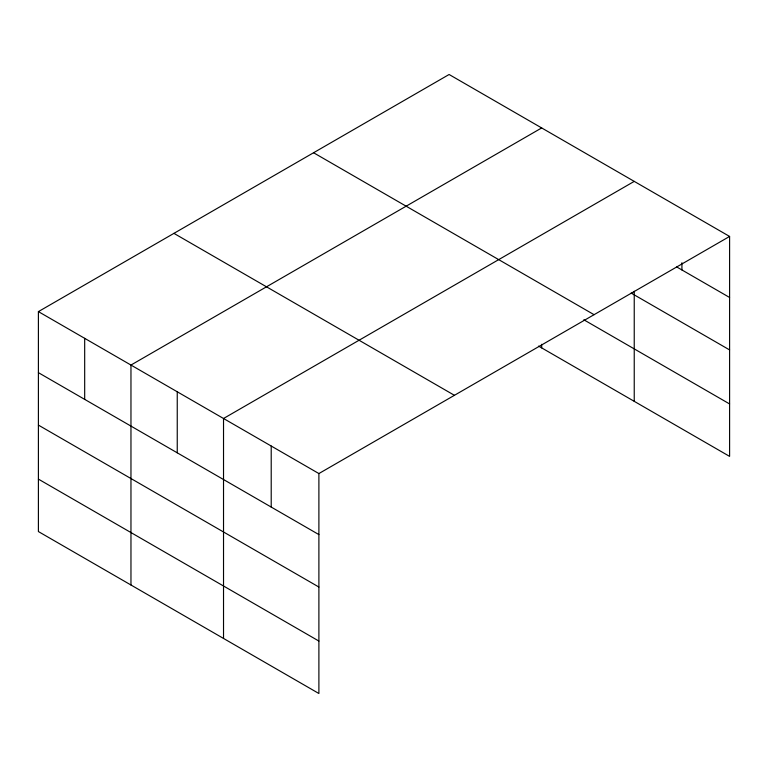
<?xml version="1.0" encoding="UTF-8"?>
<svg xmlns="http://www.w3.org/2000/svg" width="768" height="768" viewBox="0 0 768 768"><rect width="100%" height="100%" fill="white"/><g stroke="black" fill="none" stroke-linecap="round" stroke-linejoin="round"><path stroke-width="1.15" d="M729.6 236.438L449.107 74.496L38.4 311.616L38.4 531.562L318.893 693.504L318.893 473.558L729.6 236.438L729.6 456.384L538.579 346.099M634.234 291.283L634.234 401.328M541.67 127.939L130.963 365.059L130.963 585.005M634.234 181.382L223.526 418.493L223.526 638.438M676.733 266.957L729.6 297.475M631.142 293.078L729.6 349.92M313.574 152.746L594.067 314.688M583.834 319.786L729.6 403.949M173.933 233.366L454.426 395.309M38.4 311.616L318.893 473.558M38.4 372.653L318.893 534.595M38.4 425.098L318.893 587.04M38.4 479.117L318.893 641.059M681.917 262.771L681.917 269.952M541.67 344.304L541.67 347.885M271.21 446.026L271.21 507.062M177.245 391.776L177.245 452.813M84.682 338.333L84.682 399.37"/></g></svg>
